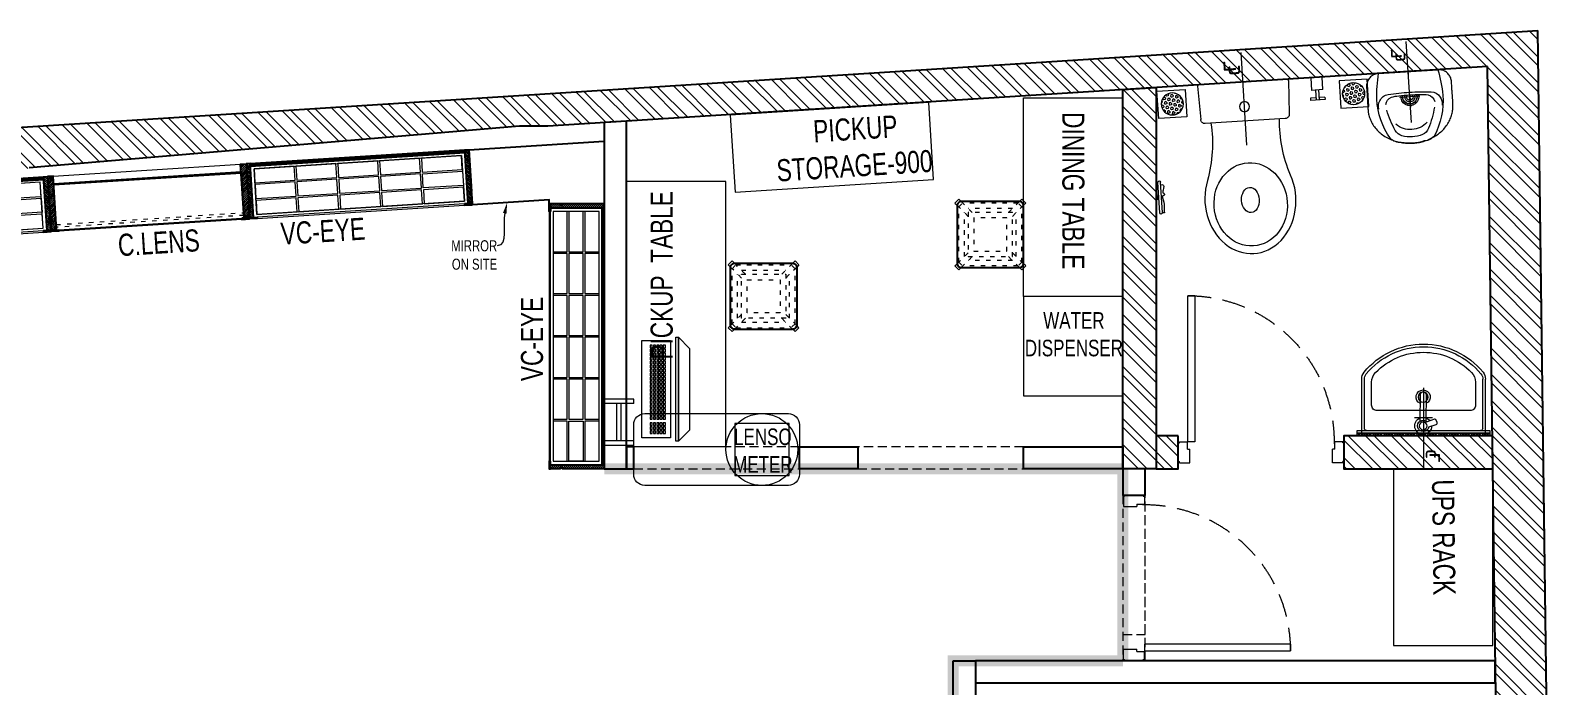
# Model space of a CAD drawing. Header units: feet. Extents: x 2360801 to 2374233, y -6055061 to -6046904.
# Drawn here: x 2367306 to 2374233, y -6049870 to -6046904 of the extents above; entities that cross this region are included whole.
import ezdxf
from ezdxf import colors
from ezdxf.entities.mleader import LeaderData, LeaderLine
from ezdxf.math import Vec2, Vec3

# ---------------------------------------------------------------- set-up
doc = ezdxf.new("R2010")
doc.units = ezdxf.units.FT
doc.header["$LTSCALE"] = 33
doc.header["$MEASUREMENT"] = 0
for name, pattern in [('a_p6_plan_L18$0$HIDDEN', [0.375, 0.25, -0.125]), ('ACAD_ISO03W100', [30, 12, -18]), ('CENTER', [2, 1.25, -0.25, 0.25, -0.25]), ('DOT2', [0.125, 0, -0.125]), ('HIDDEN', [9.525, 6.35, -3.175]), ('HIDDEN2', [4.7625, 3.175, -1.5875])]:
    doc.linetypes.add(name, pattern=pattern)
doc.layers.add('A-WALL', color=1, linetype='Continuous')
doc.layers.add('LAMINATE FINISH', color=80, linetype='Continuous')
for name, color, linetype, lineweight in [('centerline-toilets', 2, 'CENTER', 13), ('Column', 243, 'Continuous', 9), ('Door', 2, 'Continuous', 13), ('ele', 252, 'Continuous', 13), ('Fhitting', 152, 'Continuous', 30), ('LENS-CURTAIN', 5, 'a_p6_plan_L18$0$HIDDEN', 9), ('LENS-DOOR', 34, 'Continuous', 20), ('LENS-PARTITION', 21, 'Continuous', 25), ('LENS-TEXT', 31, 'Continuous', 5), ('LENS_DIMENSION', 193, 'Continuous', 0), ('LK-EQPMT', 3, 'Continuous', 18), ('LK-FF&E WALL', 1, 'Continuous', 9), ('LK-FLUTTED FINISH', 20, 'Continuous', 30), ('LK-IT', 3, 'Continuous', 18), ('LN-ELEVATION-1', 81, 'Continuous', 25), ('LN-ELEVATION-2', 103, 'Continuous', 20), ('LN-ELEVATION-3', 125, 'Continuous', 18), ('LN-ELEVATION-4', 145, 'Continuous', 13), ('LN-ELEVATION-5', 167, 'Continuous', 5), ('LN-HATCH', 251, 'Continuous', 0), ('Mirror', 150, 'Continuous', 20), ('Panelling', 65, 'Continuous', 18), ('PARTITION', 22, 'Continuous', 30), ('PLANO-TXT', 252, 'Continuous', 5), ('Toilet', 5, 'Continuous', 9)]:
    doc.layers.add(name, color=color, linetype=linetype, lineweight=lineweight)
doc.styles.add('LK TXT', font='GILC____.TTF', dxfattribs={"height": 100})
doc.styles.get("Standard").update_dxf_attribs({"font": 'GILC____.TTF'})
pattern_1 = [(45, (7858054.0837, 3504049.203), (-4.4901280605, 4.4901280605), [])]
pattern_2 = [(45, (4209746.0415, 1706864.74), (-4.4901280605, 4.4901280605), [])]
pattern_3 = [(45, (4210046.0415, 1706864.74), (-4.4901280605, 4.4901280605), [])]
pattern_4 = [(45, (7858558.917, 3503823.203), (-4.4901280605, 4.4901280605), [])]

# ---------------------------------------------------------------- blocks, each defined once
blk = doc.blocks.new('DLF-RSP-AR-CD-DWG-4DT-3113$0$X-TYPICAL TOILET UPPER FLOORS - 02$0$urinals')
at = {"layer": 'Toilet'}
for p, q in [((0, -15.6), (0, 8.3)), ((-46.1, -115), (46.1, -115)), ((0, -105.4), (0, -161.1))]:
    blk.add_line(p, q, dxfattribs=at)
blk.add_lwpolyline([(135, 0), (-135, 0, 0.036949), (-150, -116.2, 0.138094), (-99.8, -297.1, 0.221721), (-52, -317.9, 0.062656), (0, -325, 0.062656), (52, -317.9, 0.221721), (99.8, -297.1, 0.138094), (150, -116.2, 0.036949)], format="xyb", close=True, dxfattribs=at)
for centre, radius, start, end in [((-91, -152.7), 53.8, 148.48683, 188.64011), ((-94.3, -144.9), 47.1, 93.37082, 154.48244), ((-71.4, -149.9), 40.2, 106.70156, 169.72504), ((3.2, -1238.2), 1144.7, 90.16247, 95.02645), ((-50.5, -225.3), 118.5, 89.54541, 105.88575), ((-0.1, -996.2), 890.8, 89.99178, 93.18195), ((0, -115), 40, 167.42797, 12.57203), ((0, -115), 33, 164.1814, 15.8186), ((0, -115), 32, 163.60493, 16.39507), ((0, -115), 22.6, 155.66533, 24.33467), ((0, -115), 14.7, 139.91088, 40.08912), ((-3.2, -1238.2), 1144.7, 84.97355, 89.83753), ((0.1, -996.2), 890.8, 86.81805, 90.00822), ((50.5, -225.3), 118.5, 74.11425, 90.45459), ((71.4, -149.9), 40.2, 10.27496, 73.29844), ((94.3, -144.9), 47.1, 25.51756, 86.62918), ((91, -152.7), 53.8, 351.35989, 31.51317), ((413.9, -38.4), 538.2, 193.99399, 204.56321), ((-413.9, -38.4), 538.2, 335.43679, 346.00601), ((-30.1, -241.3), 50, 204.56321, 250.46064), ((-1.6, -165.3), 97.6, 225, 270.9552), ((1.6, -165.3), 97.6, 269.0448, 315), ((30.1, -241.3), 50, 289.53936, 335.43679), ((-1.5, -160.9), 135.4, 250.46064, 270.64918), ((1.5, -160.9), 135.4, 269.35082, 289.53936)]:
    blk.add_arc(centre, radius, start, end, dxfattribs=at)
blk.add_open_spline([(135, 0), (105.3, 0), (75.7, 0), (-13.3, 0), (-72.7, 0), (-132.7, 0), (-133.4, 0), (-134.3, 0), (-134.5, 0), (-134.7, 0), (-134.9, 0), (-135, 0), (-135, 0), (-135, 0), (-135, 0), (-135, 0), (-135, 0), (-135.1, 0), (-135.1, 0), (-135.2, 0), (-135.2, 0), (-135.3, 0), (-135.4, 0), (-135.7, 0), (-135.8, 0), (-136.4, 0), (-136.7, 0), (-137.7, -0.1), (-138.4, -0.1), (-140.5, -0.2), (-141.9, -0.4), (-146.2, -1), (-149, -1.7), (-154.8, -3.4), (-157.6, -4.5), (-163.1, -7.3), (-165.8, -8.9), (-171, -12.5), (-173.4, -14.6), (-177.9, -19.1), (-180, -21.5), (-183.6, -26.7), (-185.2, -29.4), (-188, -34.9), (-189.1, -37.8), (-190.8, -43.5), (-191.5, -46.3), (-192, -49.8), (-192.1, -50.5), (-192.3, -52.5), (-192.4, -53.8), (-192.5, -55.7), (-192.5, -56.2), (-192.5, -56.9), (-192.5, -57), (-192.5, -57.2), (-192.5, -57.3), (-192.5, -57.4), (-192.5, -57.4), (-192.5, -57.5), (-192.5, -57.5), (-192.5, -57.5), (-192.5, -57.6), (-192.5, -57.7), (-192.5, -57.8), (-192.5, -57.9), (-192.5, -58.1), (-192.5, -58.4), (-192.5, -58.6), (-192.5, -59.3), (-192.5, -59.7), (-192.5, -61), (-192.5, -61.9), (-192.5, -64.6), (-192.5, -66.4), (-192.5, -71.7), (-192.5, -75.2), (-192.5, -85.8), (-192.5, -92.9), (-192.5, -114.2), (-192.5, -128.4), (-192.5, -146.1), (-192.5, -144.6), (-192.5, -149.2), (-192.5, -150.3), (-192.5, -153.7), (-192.5, -156), (-192.5, -158.5), (-192.5, -158.8), (-192.5, -159.2), (-192.5, -159.4), (-192.5, -159.7), (-192.5, -159.8), (-192.5, -159.9), (-192.5, -160), (-192.5, -160), (-192.5, -160), (-192.5, -160.1), (-192.5, -160.1), (-192.5, -160.2), (-192.5, -160.3), (-192.5, -160.5), (-192.5, -160.6), (-192.5, -161), (-192.5, -161.2), (-192.5, -161.9), (-192.5, -162.4), (-192.4, -163.9), (-192.4, -164.9), (-192.3, -167.8), (-192.2, -169.8), (-191.7, -175.8), (-191.2, -179.9), (-189.3, -190.9), (-187.5, -198), (-182.8, -212.2), (-179.9, -219.2), (-172.8, -233.1), (-168.7, -239.9), (-159.3, -253), (-154, -259.4), (-142.4, -271.4), (-136, -277), (-122.6, -287.5), (-115.4, -292.3), (-100.5, -300.9), (-92.8, -304.8), (-76.9, -311.5), (-68.8, -314.3), (-52.5, -318.9), (-44.4, -320.7), (-28.1, -323.4), (-20, -324.2), (-9.4, -324.8), (-6.7, -324.9), (-2.5, -325), (-1, -325), (2, -325), (3.6, -325), (8.2, -324.9), (11.3, -324.7), (20.7, -324.1), (27, -323.5), (41.8, -321.2), (50.2, -319.5), (67, -314.9), (75.4, -312), (91.8, -305.3), (99.8, -301.4), (115.1, -292.5), (122.5, -287.5), (136.4, -276.8), (142.9, -270.9), (154.7, -258.5), (160.1, -252), (169.7, -238.4), (173.8, -231.3), (180.9, -217), (183.8, -209.7), (188.3, -195.1), (189.9, -187.8), (191.2, -179.3), (191.4, -178), (191.8, -174.1), (192.1, -171.5), (192.3, -167.9), (192.3, -166.9), (192.5, -164), (192.5, -162), (192.5, -160), (192.5, -159.9), (192.5, -159.8), (192.5, -159.7), (192.5, -159.5), (192.5, -159.4), (192.5, -159), (192.5, -158.8), (192.5, -158), (192.5, -157.5), (192.5, -155.9), (192.5, -154.9), (192.5, -151.8), (192.5, -149.7), (192.5, -143.5), (192.5, -144.3), (192.5, -131.9), (192.5, -123.6), (192.5, -98.8), (192.5, -82.2), (192.5, -64.8), (192.5, -64), (192.5, -61.5), (192.5, -59.9), (192.5, -58), (192.5, -57.8), (192.5, -57.5), (192.5, -57.5), (192.5, -57.4), (192.5, -57.4), (192.5, -57.4), (192.5, -57.3), (192.5, -57.2), (192.5, -57.2), (192.5, -57), (192.5, -56.8), (192.5, -56.4), (192.5, -56.1), (192.5, -55.3), (192.4, -54.7), (192.3, -53), (192.2, -51.9), (191.8, -48.4), (191.4, -46), (190, -40.4), (188.9, -37.2), (186.1, -30.8), (184.3, -27.7), (180.2, -21.8), (177.9, -19.1), (172.8, -14), (170, -11.7), (164, -7.7), (160.9, -6.1), (154.5, -3.3), (151.3, -2.3), (144.8, -0.7), (141.6, -0.3), (137.3, 0), (136.1, 0), (135, 0)], degree=3, knots=[0, 0, 0, 0, 0.329607, 0.329607, 0.988822, 0.988822, 0.996691, 0.996691, 0.998638, 0.998638, 0.99992, 0.99992, 1.000227, 1.000227, 1.000534, 1.000534, 1.001148, 1.001148, 1.002375, 1.002375, 1.00483, 1.00483, 1.009739, 1.009739, 1.019558, 1.019558, 1.039196, 1.039196, 1.078472, 1.078472, 1.157024, 1.157024, 1.314128, 1.314128, 1.471232, 1.471232, 1.628335, 1.628335, 1.785439, 1.785439, 1.942543, 1.942543, 2.099647, 2.099647, 2.256751, 2.256751, 2.413855, 2.413855, 2.450944, 2.450944, 2.525122, 2.525122, 2.556641, 2.556641, 2.563699, 2.563699, 2.567479, 2.567479, 2.57001, 2.57001, 2.570783, 2.570783, 2.572328, 2.572328, 2.573873, 2.573873, 2.576964, 2.576964, 2.583145, 2.583145, 2.595507, 2.595507, 2.620232, 2.620232, 2.669681, 2.669681, 2.76858, 2.76858, 2.966376, 2.966376, 3.36197, 3.36197, 3.45996, 3.45996, 3.491387, 3.491387, 3.554241, 3.554241, 3.562213, 3.562213, 3.566829, 3.566829, 3.570018, 3.570018, 3.570684, 3.570684, 3.571294, 3.571294, 3.571904, 3.571904, 3.573124, 3.573124, 3.575564, 3.575564, 3.580444, 3.580444, 3.590203, 3.590203, 3.609723, 3.609723, 3.648762, 3.648762, 3.72684, 3.72684, 3.861362, 3.861362, 3.995884, 3.995884, 4.130406, 4.130406, 4.264928, 4.264928, 4.39945, 4.39945, 4.533972, 4.533972, 4.668494, 4.668494, 4.803016, 4.803016, 4.937539, 4.937539, 5.072061, 5.072061, 5.118026, 5.118026, 5.144558, 5.144558, 5.17109, 5.17109, 5.224154, 5.224154, 5.330281, 5.330281, 5.468863, 5.468863, 5.607445, 5.607445, 5.746027, 5.746027, 5.884609, 5.884609, 6.023191, 6.023191, 6.161773, 6.161773, 6.300355, 6.300355, 6.438937, 6.438937, 6.577519, 6.577519, 6.602876, 6.602876, 6.653589, 6.653589, 6.673028, 6.673028, 6.711906, 6.711906, 6.713712, 6.713712, 6.715518, 6.715518, 6.719129, 6.719129, 6.726351, 6.726351, 6.740796, 6.740796, 6.769686, 6.769686, 6.827466, 6.827466, 6.943027, 6.943027, 7.174147, 7.174147, 7.636387, 7.636387, 7.659394, 7.659394, 7.705407, 7.705407, 7.71212, 7.71212, 7.713128, 7.713128, 7.714137, 7.714137, 7.716153, 7.716153, 7.720185, 7.720185, 7.728249, 7.728249, 7.744378, 7.744378, 7.776636, 7.776636, 7.841152, 7.841152, 7.970184, 7.970184, 8.14844, 8.14844, 8.326696, 8.326696, 8.504953, 8.504953, 8.683209, 8.683209, 8.861465, 8.861465, 9.039722, 9.039722, 9.217978, 9.217978, 9.283185, 9.283185, 9.283185, 9.283185], dxfattribs=at)
blk = doc.blocks.new('jALI')
at = {"layer": 'Toilet', "ltscale": 5}
h = blk.add_hatch(dxfattribs=at)
h.set_pattern_fill('HEX', color=256, scale=50, angle=135, double=1)
h.set_pattern_definition([(135, (-344825.863, 460708.187), (-7.65465545, -7.65465545), [6.25, -12.5]), (255, (-344825.863, 460708.187), (10.4564538, -2.80179835), [6.25, -12.5]), (195, (-344830.282, 460712.606), (2.80179835, -10.4564538), [6.25, -12.5])])
edge = h.paths.add_edge_path()
edge.add_arc((-393187.5, 163647.6), 50, -90, 270)
blk.add_lwpolyline([(-393249.5, 163581.9), (-393125.5, 163581.9), (-393125.5, 163709.4), (-393249.5, 163709.4)], close=True, dxfattribs=at)
blk.add_circle((-393187.5, 163647.6), 50, dxfattribs=at)
blk = doc.blocks.new('Urinal')
at = {"layer": 'centerline-toilets', "linetype": 'HIDDEN', "ltscale": 10}
blk.add_line((0, 230.9), (0, -137), dxfattribs=at)
at = {"layer": 'Fhitting', "lineweight": 0, "ltscale": 0.5, "rotation": 180}
blk.add_blockref('DLF-RSP-AR-CD-DWG-4DT-3113$0$X-TYPICAL TOILET UPPER FLOORS - 02$0$urinals', (0, 0), dxfattribs=at)
at = {"layer": 'Fhitting', "lineweight": 0, "ltscale": 0.5, "xscale": -1, "rotation": 90}
blk.add_blockref('jALI', (163394.4, -393103.5), dxfattribs=at)
at = {"layer": 'centerline-toilets', "linetype": 'DOT2', "insert": (-31.4, -69), "char_height": 75, "width": 495.827, "attachment_point": 5, "rotation": 270}
blk.add_mtext('{\\fISOCPEUR|b0|i0|c0|p34;℄}', dxfattribs=at)
blk = doc.blocks.new('WC')
at = {"layer": 'centerline-toilets', "linetype": 'HIDDEN', "ltscale": 10}
blk.add_line((0, 286.3), (0, -134.7), dxfattribs=at)
at = {"layer": 'Toilet'}
for p, q in [((-412.8, 566.9), (-412.8, 428.9)), ((-400.8, 566.9), (-400.8, 428.9)), ((-418.8, 506.9), (-424.8, 506.9)), ((-424.8, 506.9), (-424.8, 488.9)), ((-418.8, 488.9), (-424.8, 488.9)), ((-418.8, 506.9), (-418.8, 488.9)), ((-418.8, 503.9), (-412.8, 503.9)), ((-418.8, 491.9), (-412.8, 491.9)), ((-205.8, 5.9), (-201.7, 157.2)), ((180.6, 176.8), (-182.6, 176.8)), ((205.8, 5.9), (199.8, 157.2)), ((-200.1, 0), (200.1, 0))]:
    blk.add_line(p, q, dxfattribs=at)
at = {"layer": 'Toilet', "ltscale": 100}
for p, q in [((366.1, 103), (300.3, 103)), ((300.3, 91.5), (300.3, 103)), ((326.3, 91.5), (300.3, 91.5)), ((326.3, 103), (326.3, 57.2)), ((340.1, 103), (340.1, 57.2)), ((366.1, 91.5), (340.1, 91.5)), ((366.1, 91.5), (366.1, 103)), ((307.2, 0), (307.2, 57.2)), ((359.2, 57.2), (307.2, 57.2)), ((359.2, 57.2), (359.2, 0)), ((359.2, 0), (307.2, 0))]:
    blk.add_line(p, q, dxfattribs=at)
at = {"layer": 'Toilet'}
blk.add_circle((-0.3, 111.6), 22.9, dxfattribs=at)
for centre, radius, start, end in [((-406.8, 566.9), 6, 0, 180), ((-406.8, 428.9), 6, 180, 0), ((-776.4, 231.1), 622.3, 354.997, 19.06186), ((776, 226.4), 623.4, 160.51959, 184.56168), ((-182.4, 157.5), 19.3, 90.35094, 180.89813), ((180.5, 157.5), 19.3, 359.10187, 89.64906), ((-200.1, 5.7), 5.72, 177.95459, 270), ((200.1, 5.7), 5.72, 270, 2.04541)]:
    blk.add_arc(centre, radius, start, end, dxfattribs=at)
at = {"layer": 'Toilet', "extrusion": (0, 0, -1)}
for centre, major_axis, ratio, start_param, end_param in [((0, 533.5), (0, -244.6), 0.842028, 7.436326, 11.41323), ((0, 535.1), (0, -57.2), 0.7, 1.570796326794896, 7.853981633974482)]:
    blk.add_ellipse(centre, major_axis=major_axis, ratio=ratio, start_param=start_param, end_param=end_param, dxfattribs=at)
blk.add_ellipse((0, 555), major_axis=(0, -188.8), ratio=0.878788, dxfattribs=at)
at = {"layer": 'Toilet'}
blk.add_open_spline([(-400.8, 441), (-397.1, 440.5), (-384.3, 439), (-389, 459.3), (-395.6, 479.8), (-385.6, 478), (-385.9, 491.3), (-402.7, 487.2), (-384.8, 532.1), (-395.5, 546.6), (-390.9, 570.2), (-397.2, 568.8), (-400.8, 568)], degree=3, knots=[0, 0, 0, 0, 9.744972, 33.823887, 47.583551, 49.497915, 60.560502, 63.822284, 93.508019, 135.756925, 141.904352, 150.301906, 150.301906, 150.301906, 150.301906], dxfattribs=at)
at = {"layer": 'Fhitting', "lineweight": 0, "ltscale": 0.5, "rotation": 270}
blk.add_blockref('jALI', (-163972.9, -393109.2), dxfattribs=at)
at = {"layer": 'centerline-toilets', "linetype": 'DOT2', "insert": (-35.9, -56.9), "char_height": 85.827, "width": 567.402, "attachment_point": 5, "rotation": 270}
blk.add_mtext('{\\fISOCPEUR|b0|i0|c0|p34;℄}', dxfattribs=at)
blk = doc.blocks.new('Wash Basin')
at = {"layer": 'PARTITION', "lineweight": 9}
h = blk.add_hatch(dxfattribs=at)
h.set_pattern_fill('ANSI38', color=256, scale=70, angle=990, style=0, double=1)
h.set_pattern_definition([(315, (-64.7135, -33.325), (6.18718, 6.18718), []), (45, (-64.7135, -33.325), (6.18718, 18.56155), [21.875, -13.125])])
h.paths.add_polyline_path([(300.1, -22), (-300.1, -22), (-300.1, -34), (300.1, -34)])
at = {"layer": 'centerline-toilets', "linetype": 'HIDDEN', "ltscale": 10}
blk.add_line((0, -238.1), (0, 129.8), dxfattribs=at)
at = {"layer": 'Mirror', "ltscale": 0.5}
blk.add_lwpolyline([(-300.1, -34), (-300.1, -46), (300.1, -46), (300.1, -34)], close=True, dxfattribs=at)
at = {"layer": 'Panelling', "lineweight": 9}
blk.add_lwpolyline([(-300.1, -22), (-300.1, -34), (300.1, -34), (300.1, -22)], close=True, dxfattribs=at)
at = {"layer": 'Toilet', "ltscale": 100}
for p, q in [((-280, -32), (-280, -278.3)), ((-270, -22), (270, -22)), ((-268, -55), (-268, -278.3)), ((-258, -45), (258, -45)), ((268, -55), (268, -278.3)), ((280, -32), (280, -278.3)), ((-14.8, -88.6), (-14.6, -207.9)), ((11, -207.9), (10.8, -88.6))]:
    blk.add_line(p, q, dxfattribs=at)
blk.add_lwpolyline([(23.1, -61.6), (57.7, -73.5, -0.414214), (61.4, -81.2), (57.5, -92.5, -0.414214), (49.9, -96.2), (16.1, -84.6)], format="xyb", dxfattribs=at)
blk.add_lwpolyline([(-235, -264, 0.191896), (-217.2, -308.7, 0.420236), (217.2, -308.7, 0.191896), (235, -264), (235, -160.5, 0.414214), (210, -135.5), (-210, -135.5, 0.414214), (-235, -160.5)], format="xyb", close=True, dxfattribs=at)
blk.add_lwpolyline([(40.7, -103.2), (-41.1, -103.2)], dxfattribs=at)
for centre, radius in [((-2, -66.5), 17.5), ((-2, -196.8), 22.5)]:
    blk.add_circle(centre, radius, dxfattribs=at)
for centre, radius, start, end in [((-270, -32), 10, 90, 180), ((-258, -55), 10, 90, 180), ((258, -55), 10, 0, 90), ((270, -32), 10, 0, 90), ((-2, -197.1), 32.1, 113.08975, 66.24598), ((-2, -196.8), 20.5, 128.04034, 237.28993), ((-2, -196.8), 20.5, 304.47329, 50.73323), ((-230, -278.3), 50, 180, 218.44606), ((0, -89.3), 347.7, 219.28258, 320.71742), ((-230, -278.3), 38, 180, 218.44606), ((0, -89.3), 335.7, 219.31295, 320.68705), ((230, -278.3), 38, 321.55394, 0), ((230, -278.3), 50, 321.55394, 0)]:
    blk.add_arc(centre, radius, start, end, dxfattribs=at)
for centre, major_axis, start_param, end_param in [((-2, -66.5), (0, 38.3), 4.720493, 9.081982), ((-2, -66.5), (-0.2, -25.6), 1.769108, 7.074098), ((-2, -66.5), (0, 38.3), 3.484555, 4.083576), ((-1.8, -207.9), (-9.04, 9.04), 0.785398, 3.926991)]:
    blk.add_ellipse(centre, major_axis=major_axis, ratio=1, start_param=start_param, end_param=end_param, dxfattribs=at)
at = {"layer": 'centerline-toilets', "linetype": 'DOT2', "insert": (33.3, 61.8), "char_height": 75, "width": 495.827, "attachment_point": 5, "rotation": 90}
blk.add_mtext('{\\fISOCPEUR|b0|i0|c0|p34;℄}', dxfattribs=at)
blk = doc.blocks.new('*U46')
at = {"layer": 'LENS-DOOR'}
for p, q in [((547491.5, 1778573.8), (547491.5, 1779235.3)), ((547522.8, 1779235.3), (547491.5, 1779235.3)), ((547522.8, 1779235.3), (547522.8, 1778573.8)), ((547447.3, 1778568.6), (547452.5, 1778568.6)), ((547447.3, 1778484.1), (547447.3, 1778568.6)), ((547452.5, 1778573.8), (547488.9, 1778573.8)), ((547452.5, 1778568.6), (547452.5, 1778573.8)), ((547488.9, 1778539.9), (547488.9, 1778573.8)), ((547522.8, 1778573.8), (547491.5, 1778573.8)), ((548192.1, 1778573.8), (548155.6, 1778573.8)), ((548155.6, 1778539.9), (548155.6, 1778573.8)), ((548192.1, 1778568.6), (548192.1, 1778573.8)), ((548197.3, 1778568.6), (548192.1, 1778568.6)), ((548197.3, 1778484.1), (548197.3, 1778568.6)), ((547447.3, 1778484.1), (547452.5, 1778484.1)), ((547452.5, 1778478.9), (547452.5, 1778484.1)), ((547452.5, 1778478.9), (547499.3, 1778478.9)), ((547488.9, 1778539.9), (547499.3, 1778539.9)), ((547499.3, 1778478.9), (547499.3, 1778539.9)), ((548145.2, 1778478.9), (548145.2, 1778539.9)), ((548155.6, 1778539.9), (548145.2, 1778539.9)), ((548192.1, 1778478.9), (548145.2, 1778478.9)), ((548192.1, 1778478.9), (548192.1, 1778484.1)), ((548197.3, 1778484.1), (548192.1, 1778484.1))]:
    blk.add_line(p, q, dxfattribs=at)
at = {"layer": 'LENS-DOOR', "color": 7, "linetype": 'HIDDEN2', "extrusion": (0, 0, -1)}
blk.add_ellipse((547491.5, 1778573.8), major_axis=(661.5, 0), ratio=1, start_param=-1.570791, end_param=0.051209, dxfattribs=at)
blk = doc.blocks.new('A$C20cc5e3e')
at = {"layer": 'LN-HATCH'}
h = blk.add_hatch(dxfattribs=at)
h.set_pattern_fill('ANSI32', color=256, scale=222, angle=270)
h.set_pattern_definition([(315, (-3075837.42, 5459964.67), (58.8666395, 58.8666395), []), (315, (-3075837.42, 5459925.43), (58.8666395, 58.8666395), [])])
h.paths.add_polyline_path([(-4714.4, 7724), (-4587.4, 7724), (-333.8, 7993.7), (-232.6, 202.3), (-6933.9, 202.3), (-7091.1, 230), (-12136.5, 230), (-12136.5, 0), (0, 0), (-105.9, 8156.6), (-12638.1, 7356.7), (-12638.1, 7126.3), (-7091.1, 7480.3), (-6933.9, 7534.5)])
h = blk.add_hatch(dxfattribs=at)
h.set_pattern_fill('ANSI32', color=256, scale=222, angle=270)
h.set_pattern_definition([(315, (-3075875.5, 5460018.5), (58.8666395, 58.8666395), []), (315, (-3075875.5, 5459979.256), (58.8666395, 58.8666395), [])])
h.paths.add_polyline_path([(-1834.2, 6171.9), (-1984.2, 6171.9), (-1984.2, 7889.1), (-1834.2, 7898.6)])
h.paths.add_polyline_path([(-312.1, 6321.9), (-984.2, 6321.9), (-984.2, 6171.9), (-310.2, 6171.9)])
h.paths.add_polyline_path([(-1734.2, 6321.9), (-1834.2, 6321.9), (-1834.2, 6171.9), (-1734.2, 6171.9)])
at = {"layer": 'A-WALL'}
for p, q in [((-13432.1, 7306.1), (-105.9, 8156.6)), ((0, 0), (-105.9, 8156.6)), ((-334.2, 7993.7), (-4587.4, 7724)), ((-232.6, 202.3), (-333.8, 7993.7)), ((-4714.4, 7724), (-6933.9, 7534.5)), ((-4587.4, 7724), (-4714.4, 7724))]:
    blk.add_line(p, q, dxfattribs=at)
for points in [[(-1834.2, 6171.9), (-1984.2, 6171.9), (-1984.2, 7889.1), (-1834.2, 7898.6)], [(-1734.2, 6321.9), (-1834.2, 6321.9), (-1834.2, 6171.9), (-1734.2, 6171.9)], [(-312.1, 6321.9), (-984.2, 6321.9), (-984.2, 6171.9), (-310.2, 6171.9)]]:
    blk.add_lwpolyline(points, close=True, dxfattribs=at)
at = {"layer": 'Column'}
for p, q in [((-4197.9, 6488.1), (-4331.1, 6488.1)), ((-4331.1, 6488.1), (-4331.1, 6468.1)), ((-4197.9, 6468.1), (-4331.1, 6468.1)), ((-4274.5, 6299.6), (-4274.5, 6468.1)), ((-4254.5, 6299.6), (-4254.5, 6468.1)), ((-4197.9, 6468.1), (-4197.9, 6488.1)), ((-4331.1, 6299.6), (-4197.9, 6299.6)), ((-4331.1, 6299.6), (-4331.1, 6279.6)), ((-4331.1, 6279.6), (-4197.9, 6279.6)), ((-4197.9, 6279.6), (-4197.9, 6299.6))]:
    blk.add_line(p, q, dxfattribs=at)
at = {"layer": 'Door'}
blk.add_blockref('*U46', (-549181.4, -1772279.5), dxfattribs=at)
at = {"layer": 'ele', "color": 0, "lineweight": -2, "xscale": -1}
for name, p, rotation in [('Urinal', (-693.1, 7970.9), 183.6288236920675), ('WC', (-1441, 7923.5), 183.6288236920675), ('Wash Basin', (-623.6, 6299.9), 180)]:
    blk.add_blockref(name, p, dxfattribs=dict(at, rotation=rotation))
blk = doc.blocks.new('VC HD 1200')
at = {"layer": 'LN-HATCH', "ltscale": 0.5}
h = blk.add_hatch(dxfattribs=at)
h.set_pattern_fill('ANSI31', color=256, scale=2)
h.set_pattern_definition([(45, (3760859.753, 1795248.936), (-4.490128061, 4.490128061), [])])
h.paths.add_polyline_path([(-1200, 250), (-1200, 60), (-1194, 60), (-1194, 50), (-1200, 50), (-1200, 6), (-1182, 6), (-1182, 250)])
h = blk.add_hatch(dxfattribs=at)
h.set_pattern_fill('ANSI31', color=256, scale=2)
h.set_pattern_definition(pattern_1)
h.paths.add_polyline_path([(0, 250), (0, 60), (-6, 60), (-6, 50), (0, 50), (0, 6), (-18, 6), (-18, 250)])
h = blk.add_hatch(dxfattribs=at)
h.set_pattern_fill('ANSI31', color=256, scale=2)
h.set_pattern_definition([(45, (7858047.0837, 3504049.203), (-4.4901280605, 4.4901280605), [])])
h.paths.add_polyline_path([(-1165, 6), (-1165, 0), (-1200, 0), (-1200, 6)])
h = blk.add_hatch(dxfattribs=at)
h.set_pattern_fill('ANSI31', color=256, scale=2)
h.set_pattern_definition(pattern_1)
h.paths.add_polyline_path([(-28, 6), (-28, 0), (0, 0), (0, 6)])
at = {"layer": 'LN-ELEVATION-1', "ltscale": 0.5}
for points in [[(-1200, 250), (-1200, 60), (-1194, 60), (-1194, 50), (-1200, 50), (-1200, 6), (-1182, 6), (-1182, 250)], [(-18, 238), (-1182, 238), (-1182, 244), (-18, 244)], [(0, 250), (0, 60), (-6, 60), (-6, 50), (0, 50), (0, 6), (-18, 6), (-18, 250)], [(-1165, 6), (-1165, 0), (-1200, 0), (-1200, 6)], [(-35, 6), (-35, 0), (0, 0), (0, 6)]]:
    blk.add_lwpolyline(points, close=True, dxfattribs=at)
at = {"layer": 'LN-ELEVATION-3', "ltscale": 0.5}
for p, q in [((-1182, 250), (-18, 250)), ((-1165, 6), (-35, 6)), ((-35, 0), (-1165, 0))]:
    blk.add_line(p, q, dxfattribs=at)
for points in [[(-1165, 226), (-35, 226), (-35, 18), (-1165, 18)], [(-1165, 226), (-983.3, 226), (-983.3, 162), (-1165, 162)], [(-975.3, 226), (-793.7, 226), (-793.7, 162), (-975.3, 162)], [(-785.7, 226), (-604, 226), (-604, 162), (-785.7, 162)], [(-596, 226), (-414.3, 226), (-414.3, 162), (-596, 162)], [(-406.3, 226), (-224.7, 226), (-224.7, 162), (-406.3, 162)], [(-216.7, 226), (-35, 226), (-35, 162), (-216.7, 162)], [(-1165, 90), (-983.3, 90), (-983.3, 154), (-1165, 154)], [(-975.3, 154), (-793.7, 154), (-793.7, 90), (-975.3, 90)], [(-785.7, 154), (-604, 154), (-604, 90), (-785.7, 90)], [(-596, 154), (-414.3, 154), (-414.3, 90), (-596, 90)], [(-406.3, 154), (-224.7, 154), (-224.7, 90), (-406.3, 90)], [(-216.7, 154), (-35, 154), (-35, 90), (-216.7, 90)], [(-1165, 82), (-983.3, 82), (-983.3, 18), (-1165, 18)], [(-975.3, 82), (-793.7, 82), (-793.7, 18), (-975.3, 18)], [(-785.7, 82), (-604, 82), (-604, 18), (-785.7, 18)], [(-596, 82), (-414.3, 82), (-414.3, 18), (-596, 18)], [(-406.3, 82), (-224.7, 82), (-224.7, 18), (-406.3, 18)], [(-216.7, 82), (-35, 82), (-35, 18), (-216.7, 18)]]:
    blk.add_lwpolyline(points, close=True, dxfattribs=at)
blk = doc.blocks.new('CLENS 600 TYPE 6')
at = {"layer": 'LN-ELEVATION-1', "ltscale": 0.5}
blk.add_lwpolyline([(130, -225), (-130, -225, -0.414214), (-150, -205), (-150, 55, -0.414214), (-130, 75), (130, 75, -0.414214), (150, 55), (150, -205, -0.414214)], format="xyb", close=True, dxfattribs=at)
at = {"layer": 'LN-ELEVATION-3', "linetype": 'ACAD_ISO03W100', "ltscale": 0.05}
for p, q in [((-100, 7.3), (-142.4, 49.7)), ((-142.4, -199.7), (-142.4, 49.7)), ((-82.3, 25), (-124.7, 67.4)), ((124.7, 67.4), (-124.7, 67.4)), ((-117.4, -174.7), (-117.4, 24.7)), ((99.7, 42.4), (-99.7, 42.4)), ((82.3, 25), (124.7, 67.4)), ((100, 7.3), (142.4, 49.7)), ((117.4, -174.7), (117.4, 24.7)), ((142.4, -199.7), (142.4, 49.7)), ((-100, -157.3), (-142.4, -199.7)), ((-82.3, -175), (-124.7, -217.4)), ((99.7, -192.4), (-99.7, -192.4)), ((82.3, -175), (124.7, -217.4)), ((100, -157.3), (142.4, -199.7)), ((124.7, -217.4), (-124.7, -217.4))]:
    blk.add_line(p, q, dxfattribs=at)
for points in [[(-132.2, 74.9), (-124.7, 67.4), (-142.4, 49.7), (-149.9, 57.2)], [(132.2, 74.9), (124.7, 67.4), (142.4, 49.7), (149.9, 57.2)], [(-132.2, -224.9), (-124.7, -217.4), (-142.4, -199.7), (-149.9, -207.2)], [(132.2, -224.9), (124.7, -217.4), (142.4, -199.7), (149.9, -207.2)]]:
    blk.add_lwpolyline(points, dxfattribs=at)
for points in [[(100, -175), (-100, -175), (-100, 25), (100, 25)], [(75, -150), (-75, -150), (-75, 0), (75, 0)]]:
    blk.add_lwpolyline(points, close=True, dxfattribs=at)
at = {"layer": 'LN-ELEVATION-5', "ltscale": 0.5}
for points in [[(-149.9, 57.2), (-160.1, 67.4), (-142.4, 85.1), (-132.2, 74.9)], [(149.9, 57.2), (160.1, 67.4), (142.4, 85.1), (132.2, 74.9)], [(-149.9, -207.2), (-160.1, -217.4), (-142.4, -235.1), (-132.2, -224.9)], [(149.9, -207.2), (160.1, -217.4), (142.4, -235.1), (132.2, -224.9)]]:
    blk.add_lwpolyline(points, dxfattribs=at)
blk = doc.blocks.new('*U23')
at = {"layer": 'LK-EQPMT', "ltscale": 12}
blk.add_lwpolyline([(6, 4.9), (-6, 4.9), (-6, -4.9), (6, -4.9)], close=True, dxfattribs=at)
blk = doc.blocks.new('*U24')
at = {"color": 0, "linetype": 'ByBlock', "lineweight": -2}
for p in [(0, 0), (18, 0), (35.9, 0), (53.9, 0), (71.8, 0), (89.8, 0), (107.8, 0), (125.7, 0), (143.7, 0), (161.6, 0), (179.6, 0), (197.6, 0), (215.5, 0), (233.5, 0), (251.4, 0), (269.4, 0), (287.4, 0), (305.3, 0), (323.3, 0), (0, -14.7), (0, -29.5), (0, -44.2), (0, -59), (18, -14.7), (18, -29.5), (18, -44.2), (18, -59), (35.9, -14.7), (35.9, -29.5), (35.9, -44.2), (35.9, -59), (53.9, -14.7), (53.9, -29.5), (53.9, -44.2), (53.9, -59), (71.8, -14.7), (71.8, -29.5), (71.8, -44.2), (71.8, -59), (89.8, -14.7), (89.8, -29.5), (89.8, -44.2), (89.8, -59), (107.8, -14.7), (107.8, -29.5), (107.8, -44.2), (107.8, -59), (125.7, -14.7), (125.7, -29.5), (125.7, -44.2), (125.7, -59), (143.7, -14.7), (143.7, -29.5), (143.7, -44.2), (143.7, -59), (161.6, -14.7), (161.6, -29.5), (161.6, -44.2), (161.6, -59), (179.6, -14.7), (179.6, -29.5), (179.6, -44.2), (179.6, -59), (197.6, -14.7), (197.6, -29.5), (197.6, -44.2), (197.6, -59), (215.5, -14.7), (215.5, -29.5), (215.5, -44.2), (215.5, -59), (233.5, -14.7), (233.5, -29.5), (233.5, -44.2), (233.5, -59), (251.4, -14.7), (251.4, -29.5), (251.4, -44.2), (251.4, -59), (269.4, -14.7), (269.4, -29.5), (269.4, -44.2), (269.4, -59), (287.4, -14.7), (287.4, -29.5), (287.4, -44.2), (287.4, -59), (305.3, -14.7), (305.3, -29.5), (305.3, -44.2), (305.3, -59), (323.3, -14.7), (323.3, -29.5), (323.3, -44.2), (323.3, -59)]:
    blk.add_blockref('*U23', p, dxfattribs=at)
blk = doc.blocks.new('*U21')
at = {"layer": 'LK-EQPMT', "ltscale": 12}
blk.add_lwpolyline([(6, 4.9), (-6, 4.9), (-6, -4.9), (6, -4.9)], close=True, dxfattribs=at)
blk = doc.blocks.new('*U22')
at = {"color": 0, "linetype": 'ByBlock', "lineweight": -2}
for p in [(0, 0), (18, 0), (35.9, 0), (0, -14.7), (0, -29.5), (0, -44.2), (0, -59), (18, -14.7), (18, -29.5), (18, -44.2), (18, -59), (35.9, -14.7), (35.9, -29.5), (35.9, -44.2), (35.9, -59)]:
    blk.add_blockref('*U21', p, dxfattribs=at)
blk = doc.blocks.new('*U15')
at = {"ltscale": 12}
blk.add_lwpolyline([(8, 0), (8, 129.1), (448, 129.1), (448, 0)], close=True, dxfattribs=at)
for name, p in [('*U24', (35.2, 101.6)), ('*U22', (386.6, 101.6))]:
    blk.add_blockref(name, p)
blk = doc.blocks.new('Pickup table PC')
at = {"layer": 'LN-ELEVATION-2', "ltscale": 0.5}
for points in [[(470, 50), (0, 50), (0, 62), (470, 62)], [(420, 0), (50, 0), (0, 50), (470, 50)]]:
    blk.add_lwpolyline(points, close=True, dxfattribs=at)
blk = doc.blocks.new('CLENS 900')
at = {"layer": 'LN-HATCH', "ltscale": 0.5}
h = blk.add_hatch(dxfattribs=at)
h.set_pattern_fill('ANSI31', color=256, scale=50)
h.set_pattern_definition([(45, (911.795, 250), (-4.419417, 4.419417), [])])
h.paths.add_polyline_path([(0, 250), (0, 60), (6, 60), (6, 50), (0, 50), (0, 6), (25, 6), (25, 250)])
h = blk.add_hatch(dxfattribs=at)
h.set_pattern_fill('ANSI31', color=256, scale=2)
h.set_pattern_definition(pattern_3)
h.paths.add_polyline_path([(875, 210), (25, 210), (25, 216), (875, 216)])
h = blk.add_hatch(dxfattribs=at)
h.set_pattern_fill('ANSI31', color=256, scale=2)
h.set_pattern_definition(pattern_2)
h.paths.add_polyline_path([(900, 250), (900, 60), (894, 60), (894, 50), (900, 50), (900, 6), (875, 6), (875, 250)])
h = blk.add_hatch(dxfattribs=at)
h.set_pattern_fill('ANSI31', color=256, scale=2)
h.set_pattern_definition(pattern_3)
h.paths.add_polyline_path([(35, 6), (35, 0), (0, 0), (0, 6)])
h = blk.add_hatch(dxfattribs=at)
h.set_pattern_fill('ANSI31', color=256, scale=2)
h.set_pattern_definition(pattern_2)
h.paths.add_polyline_path([(865, 6), (865, 0), (900, 0), (900, 6)])
at = {"layer": 'LN-ELEVATION-1', "ltscale": 0.5}
for points in [[(0, 250), (0, 60), (6, 60), (6, 50), (0, 50), (0, 6), (25, 6), (25, 250)], [(875, 210), (25, 210), (25, 216), (875, 216)], [(900, 250), (900, 60), (894, 60), (894, 50), (900, 50), (900, 6), (875, 6), (875, 250)], [(35, 6), (35, 0), (0, 0), (0, 6)], [(865, 6), (865, 0), (900, 0), (900, 6)]]:
    blk.add_lwpolyline(points, close=True, dxfattribs=at)
at = {"layer": 'LN-ELEVATION-3', "ltscale": 0.5}
for p, q in [((25, 250), (875, 250)), ((35, 6), (865, 6)), ((865, 0), (35, 0))]:
    blk.add_line(p, q, dxfattribs=at)
at = {"layer": 'LN-ELEVATION-4', "linetype": 'ACAD_ISO03W100', "ltscale": 0.05}
blk.add_lwpolyline([(25, 30), (875, 30), (875, 18), (25, 18)], close=True, dxfattribs=at)
blk = doc.blocks.new('VC HD 1010')
at = {"layer": 'LN-HATCH', "ltscale": 0.5}
h = blk.add_hatch(dxfattribs=at)
h.set_pattern_fill('ANSI31', color=256, scale=2)
h.set_pattern_definition([(45, (3761554.586, 1795022.936), (-4.490128061, 4.490128061), [])])
h.paths.add_polyline_path([(-505.2, 24), (-505.2, -166), (-499.2, -166), (-499.2, -176), (-505.2, -176), (-505.2, -220), (-487.2, -220), (-487.2, 24)])
h = blk.add_hatch(dxfattribs=at)
h.set_pattern_fill('ANSI31', color=256, scale=2)
h.set_pattern_definition(pattern_4)
h.paths.add_polyline_path([(504.8, 24), (504.8, -166), (498.8, -166), (498.8, -176), (504.8, -176), (504.8, -220), (486.8, -220), (486.8, 24)])
h = blk.add_hatch(dxfattribs=at)
h.set_pattern_fill('ANSI31', color=256, scale=2)
h.set_pattern_definition([(45, (7858741.917, 3503823.203), (-4.4901280605, 4.4901280605), [])])
h.paths.add_polyline_path([(-470.2, -220), (-470.2, -226), (-505.2, -226), (-505.2, -220)])
h = blk.add_hatch(dxfattribs=at)
h.set_pattern_fill('ANSI31', color=256, scale=2)
h.set_pattern_definition(pattern_4)
h.paths.add_polyline_path([(476.8, -220), (476.8, -226), (511.8, -226), (511.8, -220)])
at = {"layer": 'LN-ELEVATION-1', "ltscale": 0.5}
for points in [[(-505.2, 24), (-505.2, -166), (-499.2, -166), (-499.2, -176), (-505.2, -176), (-505.2, -220), (-487.2, -220), (-487.2, 24)], [(486.8, 12), (-487.2, 12), (-487.2, 18), (486.8, 18)], [(504.8, 24), (504.8, -166), (498.8, -166), (498.8, -176), (504.8, -176), (504.8, -220), (486.8, -220), (486.8, 24)], [(-470.2, -220), (-470.2, -226), (-505.2, -226), (-505.2, -220)], [(469.8, -220), (469.8, -226), (504.8, -226), (504.8, -220)]]:
    blk.add_lwpolyline(points, close=True, dxfattribs=at)
at = {"layer": 'LN-ELEVATION-2', "ltscale": 0.5}
blk.add_lwpolyline([(470.2, 0), (-470.2, 0), (-470.2, -208), (470.2, -208)], close=True, dxfattribs=at)
at = {"layer": 'LN-ELEVATION-3', "ltscale": 0.5}
for p, q in [((-487.2, 24), (486.8, 24)), ((-470.2, -220), (469.8, -220)), ((469.8, -226), (-470.2, -226))]:
    blk.add_line(p, q, dxfattribs=at)
for points in [[(-470.2, 0), (-288.5, 0), (-288.5, -64), (-470.2, -64)], [(-280.5, 0), (-98.8, 0), (-98.8, -64), (-280.5, -64)], [(-90.8, 0), (90.8, 0), (90.8, -64), (-90.8, -64)], [(98.8, 0), (280.5, 0), (280.5, -64), (98.8, -64)], [(288.5, 0), (470.2, 0), (470.2, -64), (288.5, -64)], [(-470.2, -136), (-288.5, -136), (-288.5, -72), (-470.2, -72)], [(-280.5, -72), (-98.8, -72), (-98.8, -136), (-280.5, -136)], [(-90.8, -72), (90.8, -72), (90.8, -136), (-90.8, -136)], [(98.8, -72), (280.5, -72), (280.5, -136), (98.8, -136)], [(288.5, -72), (470.2, -72), (470.2, -136), (288.5, -136)], [(-470.2, -144), (-288.5, -144), (-288.5, -208), (-470.2, -208)], [(-280.5, -144), (-98.8, -144), (-98.8, -208), (-280.5, -208)], [(-90.8, -144), (90.8, -144), (90.8, -208), (-90.8, -208)], [(98.8, -144), (280.5, -144), (280.5, -208), (98.8, -208)], [(288.5, -144), (470.2, -144), (470.2, -208), (288.5, -208)]]:
    blk.add_lwpolyline(points, close=True, dxfattribs=at)
blk = doc.blocks.new('*U51')
at = {"layer": 'LENS-DOOR'}
for p, q in [((548121.7, 1779235.3), (548121.7, 1778573.8)), ((548121.7, 1779235.3), (548153, 1779235.3)), ((548153, 1778573.8), (548153, 1779235.3)), ((547447.3, 1778568.6), (547452.5, 1778568.6)), ((547447.3, 1778484.1), (547447.3, 1778568.6)), ((547452.5, 1778573.8), (547488.9, 1778573.8)), ((547452.5, 1778568.6), (547452.5, 1778573.8)), ((547488.9, 1778539.9), (547488.9, 1778573.8)), ((548121.7, 1778573.8), (548153, 1778573.8)), ((548192.1, 1778573.8), (548155.6, 1778573.8)), ((548155.6, 1778539.9), (548155.6, 1778573.8)), ((548192.1, 1778568.6), (548192.1, 1778573.8)), ((548197.3, 1778568.6), (548192.1, 1778568.6)), ((548197.3, 1778484.1), (548197.3, 1778568.6)), ((547447.3, 1778484.1), (547452.5, 1778484.1)), ((547452.5, 1778478.9), (547452.5, 1778484.1)), ((547452.5, 1778478.9), (547499.3, 1778478.9)), ((547488.9, 1778539.9), (547499.3, 1778539.9)), ((547499.3, 1778478.9), (547499.3, 1778539.9)), ((548145.2, 1778478.9), (548145.2, 1778539.9)), ((548155.6, 1778539.9), (548145.2, 1778539.9)), ((548192.1, 1778478.9), (548145.2, 1778478.9)), ((548192.1, 1778478.9), (548192.1, 1778484.1)), ((548197.3, 1778484.1), (548192.1, 1778484.1))]:
    blk.add_line(p, q, dxfattribs=at)
at = {"layer": 'LENS-DOOR', "color": 7, "linetype": 'HIDDEN2'}
blk.add_ellipse((548153, 1778573.8), major_axis=(-661.5, 0), ratio=1, start_param=-1.570791, end_param=0.051209, dxfattribs=at)

msp = doc.modelspace()

# ---------------------------------------------------------------- linework, layer by layer
at = {"layer": 'LAMINATE FINISH', "color": 85, "linetype": 'ACAD_ISO03W100', "ltscale": 0.05, "const_width": 50}
msp.add_lwpolyline([(2372248.8, -6049008.3), (2372248.8, -6049753.1)], dxfattribs=at)
at = {"layer": 'LENS-CURTAIN', "ltscale": 5}
for points in [[(2370785, -6048789.3), (2370035, -6048789.3), (2370035, -6048889.3), (2370785, -6048889.3)], [(2371798.8, -6048789.3), (2371048.8, -6048789.3), (2371048.8, -6048889.3), (2371798.8, -6048889.3)], [(2372348.8, -6049008.3), (2372248.8, -6049008.3), (2372248.8, -6049639.3), (2372348.8, -6049639.3)], [(2372348.8, -6049758.3), (2372348.8, -6049008.3), (2372248.8, -6049008.3), (2372248.8, -6049758.3)]]:
    msp.add_lwpolyline(points, close=True, dxfattribs=at)
at = {"layer": 'LENS-PARTITION'}
for points in [[(2369901.8, -6048889.3), (2370001.8, -6048889.3), (2370001.8, -6047314.5), (2369901.8, -6047320.9)], [(2369651.8, -6047689.3), (2369651.8, -6047671.1), (2369304.5, -6047693.3), (2369288.6, -6047443.8), (2369901.8, -6047404.6), (2369901.8, -6047689.3)], [(2370001.8, -6048889.3), (2370035, -6048889.3), (2370035, -6048789.3), (2370001.8, -6048789.3)], [(2370785, -6048789.3), (2371048.8, -6048789.3), (2371048.8, -6048889.3), (2370785, -6048889.3)], [(2371798.8, -6048789.3), (2372248.8, -6048789.3), (2372248.8, -6048889.3), (2371798.8, -6048889.3)], [(2372348.8, -6048889.3), (2372248.8, -6048889.3), (2372248.8, -6049008.3), (2372348.8, -6049008.3)], [(2371480.8, -6049758.3), (2371580.8, -6049758.3), (2371580.8, -6052508.3), (2371480.8, -6052508.3)], [(2371580.8, -6049858.3), (2373934, -6049858.3), (2373934, -6049758.3), (2371580.8, -6049758.3)]]:
    msp.add_lwpolyline(points, close=True, dxfattribs=at)
at = {"layer": 'LK-EQPMT'}
msp.add_lwpolyline([(2370737.9, -6048919.3), (2370737.9, -6048684.3), (2370491.9, -6048684.3), (2370491.9, -6048919.3)], close=True, dxfattribs=at)
at = {"layer": 'LK-FF&E WALL'}
for points in [[(2371798.8, -6048108.7), (2371798.8, -6047208.7), (2372248.8, -6047208.7), (2372248.8, -6048108.7)], [(2371391.9, -6047579.5), (2371369.7, -6047230.2), (2370471.5, -6047287.2), (2370493.7, -6047636.5)], [(2370451.8, -6048788.1), (2370451.8, -6047588.1), (2370001.8, -6047588.1), (2370001.8, -6048788.1)], [(2371798.8, -6048558.7), (2372248.8, -6048558.7), (2372248.8, -6048108.7), (2371798.8, -6048108.7)], [(2373922.7, -6049689.3), (2373922.7, -6048889.3), (2373472.7, -6048889.3), (2373472.7, -6049689.3)]]:
    msp.add_lwpolyline(points, close=True, dxfattribs=at)
msp.add_lwpolyline([(2370035, -6048914.3), (2370035, -6048689.3, -0.414214), (2370085, -6048639.3), (2370735, -6048639.3, -0.414214), (2370785, -6048689.3), (2370785, -6048914.3, -0.414214), (2370735, -6048964.3), (2370085, -6048964.3, -0.414214)], format="xyb", close=True, dxfattribs=at)
msp.add_circle((2370614.9, -6048801.8), 162.5, dxfattribs=at)
at = {"layer": 'LK-FLUTTED FINISH', "linetype": 'ACAD_ISO03W100', "ltscale": 0.05, "const_width": 50}
for points in [[(2369901.8, -6048889.3), (2372248.8, -6048889.3)], [(2372248.8, -6048889.3), (2372248.8, -6049008.3)], [(2372248.8, -6049758.3), (2371480.8, -6049758.3), (2371480.8, -6053244.3)]]:
    msp.add_lwpolyline(points, dxfattribs=at)

# ---------------------------------------------------------------- block references
at = {"layer": 'Door', "rotation": 270}
msp.add_blockref('*U51', (593772.4, -5501561), dxfattribs=at)
at = {"layer": 'LENS_DIMENSION'}
msp.add_blockref('A$C20cc5e3e', (2374232.9, -6055061.1), dxfattribs=at)
at = {"layer": 'LK-FF&E WALL', "xscale": -1}
for name, p, rotation in [('VC HD 1010', (2368785.9, -6047499.9), 3.652132590121865), ('VC HD 1200', (2366200.8, -6047891.4), 3.652132590112113), ('VC HD 1200', (2369651.8, -6047689.3), 270.0000000000683), ('CLENS 600 TYPE 6', (2371573.8, -6047828), 90)]:
    msp.add_blockref(name, p, dxfattribs=dict(at, rotation=rotation))
at = {"layer": 'LK-FF&E WALL'}
for name, p, rotation in [('CLENS 900', (2367398.4, -6047814.9), 3.65213259004318), ('CLENS 600 TYPE 6', (2370697.5, -6048107.5), 270)]:
    msp.add_blockref(name, p, dxfattribs=dict(at, rotation=rotation))
at = {"layer": 'LK-IT', "ltscale": 0.5, "rotation": 270}
msp.add_blockref('*U15', (2370071.5, -6048300.5), dxfattribs=at)
at = {"layer": 'LK-IT', "rotation": 90}
msp.add_blockref('Pickup table PC', (2370287.7, -6048763.5), dxfattribs=at)

# ---------------------------------------------------------------- texts
at = {"layer": 'LENS-TEXT', "color": 0, "linetype": 'Continuous', "ltscale": 3, "char_height": 100, "attachment_point": 5, "style": 'LK TXT'}
for s, width, insert, rotation in [(' PICKUP \\PSTORAGE-900', 1099.487, (2371028.8, -6047433.8), 3.62882), ('DINING TABLE  ', 783.964, (2372023.8, -6047629.6), 270), ('PICKUP  TABLE  ', 783.964, (2370162, -6048013.1), 90), ('UPS RACK', 1099.487, (2373700, -6049199.1), 270.7441)]:
    msp.add_mtext_dynamic_manual_height_columns(s, width=width, gutter_width=1, heights=[0], dxfattribs=dict(at, insert=insert, rotation=rotation))
at = {"layer": 'LENS-TEXT', "color": 0, "linetype": 'Continuous', "ltscale": 3, "char_height": 75, "attachment_point": 5, "style": 'LK TXT'}
for s, width, gutter_width, insert in [('WATER \\PDISPENSER', 264.162, 0.75, (2372026.8, -6048280.1)), ('LENSO\\PMETER', 353.056, 0.5, (2370619.2, -6048806.6))]:
    msp.add_mtext_dynamic_manual_height_columns(s, width=width, gutter_width=gutter_width, heights=[0], dxfattribs=dict(at, insert=insert))
at = {"layer": 'PLANO-TXT', "linetype": 'Continuous', "ltscale": 3, "char_height": 100, "width": 244.677, "attachment_point": 5, "style": 'LK TXT'}
for s, insert, rotation in [('VC-EYE', (2368628.1, -6047813.6), 3.65213), ('C.LENS', (2367885.7, -6047865.5), 3.65213), ('VC-EYE', (2369575.1, -6048301.1), 90)]:
    msp.add_mtext(s, dxfattribs=dict(at, insert=insert, rotation=rotation))

# ---------------------------------------------------------------- leaders
at = {"layer": 'LENS-TEXT', "color": 7}
ml = msp.add_multileader_mtext('Standard', dxfattribs=at)
ml.set_content('\\pxqr,t3;{\\C0;MIRROR ON SITE}', color=1)
ml.set_leader_properties(color=256, linetype='ByLayer', lineweight=-1)
ml.build(insert=Vec2(0, 0))
ml.multileader.update_dxf_attribs({"leader_type": 2, "dogleg_length": 0.36, "arrow_head_size": 50})
ctx = ml.context
ctx.base_point, ctx.char_height, ctx.arrow_head_size, ctx.landing_gap_size, ctx.plane_origin = Vec3(2369250.3, -6047879.3), 50, 50, 0.09, Vec3(2370089.4, -6047416.7)
ctx.text_align_type = 2
notes = []
notes.append((ctx, [(0, (1, 1, 0), (2369417.4, -6047879.3), (-1, 0), 0.36, [(0, [(2369462.2, -6047683.2)], 0, [])])]))
ctx.mtext.insert, ctx.mtext.width, ctx.mtext.alignment, ctx.mtext.flow_direction = Vec3(2369416.9, -6047854), 237.261, 3, 5
for ctx, leaders in notes:
    for number, flags, end, landing, length, lines in leaders:
        leader = LeaderData()
        leader.index, (leader.has_last_leader_line, leader.has_dogleg_vector, leader.attachment_direction) = number, flags
        leader.last_leader_point, leader.dogleg_vector, leader.dogleg_length = Vec3(end), Vec3(landing), length
        for number, points, colour, breaks in lines:
            line = LeaderLine()
            line.index, line.vertices, line.color, line.breaks = number, Vec3.list(points), colors.encode_raw_color(colour), breaks
            leader.lines.append(line)
        ctx.leaders.append(leader)

doc.saveas('drawing.dxf')
